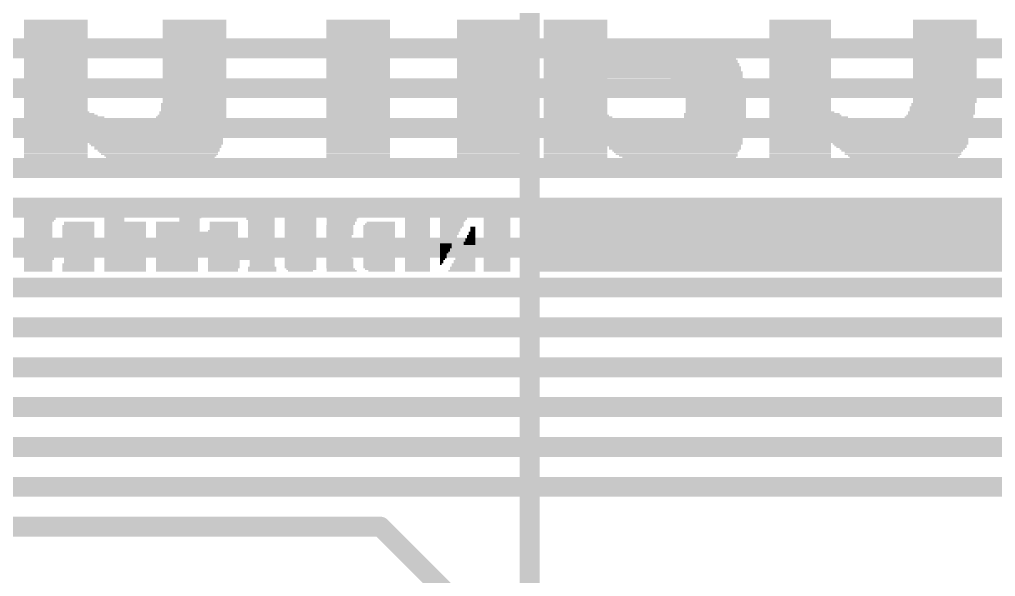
# Model space of a CAD drawing. Extents: x -8.6 to 30.2, y -8.2 to 38.7.
# Drawn here: x 5.42 to 15.21, y 11.79 to 17.38 of the extents above; entities that cross this region are included whole.
import ezdxf

# ---------------------------------------------------------------- set-up
doc = ezdxf.new("R2010")
doc.units = 0
for name, color, linetype in [('1', 12, 'CONTINUOUS'), ('16', 5, 'CONTINUOUS'), ('22', 6, 'CONTINUOUS')]:
    doc.layers.add(name, color=color, linetype=linetype)

# ---------------------------------------------------------------- blocks, each defined once
blk = doc.blocks.new('RECT')
blk.add_solid([(-0.5, -0.5), (0.5, -0.5), (-0.5, 0.5), (0.5, 0.5)])

msp = doc.modelspace()

# ---------------------------------------------------------------- linework, layer by layer
at = {"layer": '1', "const_width": 0.2}
for points in [[(20.6, 17.093), (5.2, 17.093)], [(21, 16.693), (4.8, 16.693)], [(21.4, 16.293), (4.4, 16.293)], [(21.8, 15.893), (4, 15.893)], [(22.2, 15.493), (3.6, 15.493)], [(22.6, 15.093), (3.2, 15.093)], [(23, 14.693), (2.8, 14.693)], [(23.4, 14.293), (2.4, 14.293)], [(23.8, 13.893), (2, 13.893)], [(24.2, 13.493), (1.6, 13.493)], [(24.6, 13.093), (1.2, 13.093)], [(25, 12.693), (0.8, 12.693)], [(0.4, 12.293), (7.3, 12.293)], [(7.4, 12.293), (9.043, 12.293)], [(9.043, 12.293), (11.232, 10.104)]]:
    msp.add_lwpolyline(points, dxfattribs=at)
at = {"layer": '1', "const_width": 0.1}
for points in [[(7.3, 12.243, 1), (7.3, 12.343)], [(7.4, 12.343, 1), (7.4, 12.243)], [(9.0784, 12.3284, 1), (9.0076, 12.2576)], [(9.043, 12.243, 1), (9.043, 12.343)]]:
    msp.add_lwpolyline(points, format="xyb", dxfattribs=at)
at = {"layer": '16', "const_width": 0.2}
msp.add_lwpolyline([(10.541, 9.652), (10.541, 17.907)], dxfattribs=at)

# ---------------------------------------------------------------- block references
at = {"layer": '1', "xscale": 0.2, "yscale": 0.2}
msp.add_blockref('RECT', (7.4, 12.293), dxfattribs=at)
at = {"layer": '22', "rotation": 180}
for p, xscale, yscale in [((5.7858, 17.3736), 0.6371, 0.0168), ((5.7858, 17.3569), 0.6371, 0.0167), ((5.7858, 17.3401), 0.6371, 0.0168), ((5.7858, 17.3233), 0.6371, 0.0168), ((7.1773, 17.3736), 0.637, 0.0168), ((7.1773, 17.3569), 0.637, 0.0167), ((7.1773, 17.3401), 0.637, 0.0168), ((7.1773, 17.3233), 0.637, 0.0168), ((8.8201, 17.3736), 0.6371, 0.0168), ((8.8201, 17.3569), 0.6371, 0.0167), ((8.8201, 17.3401), 0.6371, 0.0168), ((8.8201, 17.3233), 0.6371, 0.0168), ((10.1278, 17.3736), 0.6371, 0.0168), ((10.1278, 17.3569), 0.6371, 0.0167), ((10.1278, 17.3401), 0.6371, 0.0168), ((10.1278, 17.3233), 0.6371, 0.0168), ((10.9995, 17.3736), 0.637, 0.0168), ((10.9995, 17.3569), 0.637, 0.0167), ((10.9995, 17.3401), 0.637, 0.0168), ((10.9995, 17.3233), 0.637, 0.0168), ((13.2543, 17.3736), 0.6203, 0.0168), ((13.2543, 17.3569), 0.6203, 0.0167), ((13.2543, 17.3401), 0.6203, 0.0168), ((13.2543, 17.3233), 0.6203, 0.0168), ((14.7043, 17.3736), 0.637, 0.0168), ((14.7043, 17.3569), 0.637, 0.0167), ((14.7043, 17.3401), 0.637, 0.0168), ((14.7043, 17.3233), 0.637, 0.0168), ((5.7858, 17.3066), 0.6371, 0.0167), ((5.7858, 17.2898), 0.6371, 0.0168), ((5.7858, 17.273), 0.6371, 0.0168), ((5.7858, 17.2563), 0.6371, 0.0167), ((5.7858, 17.2395), 0.6371, 0.0168), ((7.1773, 17.3066), 0.637, 0.0167), ((7.1773, 17.2898), 0.637, 0.0168), ((7.1773, 17.273), 0.637, 0.0168), ((7.1773, 17.2563), 0.637, 0.0167), ((7.1773, 17.2395), 0.637, 0.0168), ((8.8201, 17.3066), 0.6371, 0.0167), ((8.8201, 17.2898), 0.6371, 0.0168), ((8.8201, 17.273), 0.6371, 0.0168), ((8.8201, 17.2563), 0.6371, 0.0167), ((8.8201, 17.2395), 0.6371, 0.0168), ((10.1278, 17.3066), 0.6371, 0.0167), ((10.1278, 17.2898), 0.6371, 0.0168), ((10.1278, 17.273), 0.6371, 0.0168), ((10.1278, 17.2563), 0.6371, 0.0167), ((10.1278, 17.2395), 0.6371, 0.0168), ((10.9995, 17.3066), 0.637, 0.0167), ((10.9995, 17.2898), 0.637, 0.0168), ((10.9995, 17.273), 0.637, 0.0168), ((10.9995, 17.2563), 0.637, 0.0167), ((10.9995, 17.2395), 0.637, 0.0168), ((13.2543, 17.3066), 0.6203, 0.0167), ((13.2543, 17.2898), 0.6203, 0.0168), ((13.2543, 17.273), 0.6203, 0.0168), ((13.2543, 17.2563), 0.6203, 0.0167), ((13.2543, 17.2395), 0.6203, 0.0168), ((14.7043, 17.3066), 0.637, 0.0167), ((14.7043, 17.2898), 0.637, 0.0168), ((14.7043, 17.273), 0.637, 0.0168), ((14.7043, 17.2563), 0.637, 0.0167), ((14.7043, 17.2395), 0.637, 0.0168), ((5.7858, 17.2227), 0.6371, 0.0168), ((5.7858, 17.206), 0.6371, 0.0167), ((5.7858, 17.1892), 0.6371, 0.0168), ((5.7858, 17.1725), 0.6371, 0.0167), ((5.7858, 17.1557), 0.6371, 0.0168), ((5.7858, 17.1389), 0.6371, 0.0168), ((7.1773, 17.2227), 0.637, 0.0168), ((7.1773, 17.206), 0.637, 0.0167), ((7.1773, 17.1892), 0.637, 0.0168), ((7.1773, 17.1725), 0.637, 0.0167), ((7.1773, 17.1557), 0.637, 0.0168), ((7.1773, 17.1389), 0.637, 0.0168), ((8.8201, 17.2227), 0.6371, 0.0168), ((8.8201, 17.206), 0.6371, 0.0167), ((8.8201, 17.1892), 0.6371, 0.0168), ((8.8201, 17.1725), 0.6371, 0.0167), ((8.8201, 17.1557), 0.6371, 0.0168), ((8.8201, 17.1389), 0.6371, 0.0168), ((10.1278, 17.2227), 0.6371, 0.0168), ((10.1278, 17.206), 0.6371, 0.0167), ((10.1278, 17.1892), 0.6371, 0.0168), ((10.1278, 17.1725), 0.6371, 0.0167), ((10.1278, 17.1557), 0.6371, 0.0168), ((10.1278, 17.1389), 0.6371, 0.0168), ((10.9995, 17.2227), 0.637, 0.0168), ((10.9995, 17.206), 0.637, 0.0167), ((10.9995, 17.1892), 0.637, 0.0168), ((10.9995, 17.1725), 0.637, 0.0167), ((10.9995, 17.1557), 0.637, 0.0168), ((10.9995, 17.1389), 0.637, 0.0168), ((11.8963, 17.1389), 1.0226, 0.0168), ((11.9215, 17.1557), 0.8046, 0.0168), ((11.9383, 17.1725), 0.6371, 0.0167), ((13.2543, 17.2227), 0.6203, 0.0168), ((13.2543, 17.206), 0.6203, 0.0167), ((13.2543, 17.1892), 0.6203, 0.0168), ((13.2543, 17.1725), 0.6203, 0.0167), ((13.2543, 17.1557), 0.6203, 0.0168), ((13.2543, 17.1389), 0.6203, 0.0168), ((14.7043, 17.2227), 0.637, 0.0168), ((14.7043, 17.206), 0.637, 0.0167), ((14.7043, 17.1892), 0.637, 0.0168), ((14.7043, 17.1725), 0.637, 0.0167), ((14.7043, 17.1557), 0.637, 0.0168), ((14.7043, 17.1389), 0.637, 0.0168), ((5.7858, 17.1222), 0.6371, 0.0167), ((5.7858, 17.1054), 0.6371, 0.0168), ((5.7858, 17.0886), 0.6371, 0.0168), ((5.7858, 17.0719), 0.6371, 0.0167), ((5.7858, 17.0551), 0.6371, 0.0168), ((5.7858, 17.0383), 0.6371, 0.0168), ((7.1773, 17.1222), 0.637, 0.0167), ((7.1773, 17.1054), 0.637, 0.0168), ((7.1773, 17.0886), 0.637, 0.0168), ((7.1773, 17.0719), 0.637, 0.0167), ((7.1773, 17.0551), 0.637, 0.0168), ((7.1773, 17.0383), 0.637, 0.0168), ((8.8201, 17.1222), 0.6371, 0.0167), ((8.8201, 17.1054), 0.6371, 0.0168), ((8.8201, 17.0886), 0.6371, 0.0168), ((8.8201, 17.0719), 0.6371, 0.0167), ((8.8201, 17.0551), 0.6371, 0.0168), ((8.8201, 17.0383), 0.6371, 0.0168), ((10.1278, 17.1222), 0.6371, 0.0167), ((10.1278, 17.1054), 0.6371, 0.0168), ((10.1278, 17.0886), 0.6371, 0.0168), ((10.1278, 17.0719), 0.6371, 0.0167), ((10.1278, 17.0551), 0.6371, 0.0168), ((10.1278, 17.0383), 0.6371, 0.0168), ((11.5694, 17.1222), 1.7769, 0.0167), ((11.5778, 17.1054), 1.7937, 0.0168), ((11.6197, 17.0551), 1.8775, 0.0168), ((11.6281, 17.0383), 1.8943, 0.0168), ((11.5946, 17.0886), 1.8272, 0.0168), ((11.603, 17.0719), 1.844, 0.0167), ((13.2543, 17.1222), 0.6203, 0.0167), ((13.2543, 17.1054), 0.6203, 0.0168), ((13.2543, 17.0886), 0.6203, 0.0168), ((13.2543, 17.0719), 0.6203, 0.0167), ((13.2543, 17.0551), 0.6203, 0.0168), ((13.2543, 17.0383), 0.6203, 0.0168), ((14.7043, 17.1222), 0.637, 0.0167), ((14.7043, 17.1054), 0.637, 0.0168), ((14.7043, 17.0886), 0.637, 0.0168), ((14.7043, 17.0719), 0.637, 0.0167), ((14.7043, 17.0551), 0.637, 0.0168), ((14.7043, 17.0383), 0.637, 0.0168), ((5.7858, 17.0216), 0.6371, 0.0167), ((5.7858, 17.0048), 0.6371, 0.0168), ((5.7858, 16.988), 0.6371, 0.0168), ((5.7858, 16.9713), 0.6371, 0.0167), ((5.7858, 16.9545), 0.6371, 0.0168), ((5.7858, 16.9378), 0.6371, 0.0167), ((7.1773, 17.0216), 0.637, 0.0167), ((7.1773, 17.0048), 0.637, 0.0168), ((7.1773, 16.988), 0.637, 0.0168), ((7.1773, 16.9713), 0.637, 0.0167), ((7.1773, 16.9545), 0.637, 0.0168), ((7.1773, 16.9378), 0.637, 0.0167), ((8.8201, 17.0216), 0.6371, 0.0167), ((8.8201, 17.0048), 0.6371, 0.0168), ((8.8201, 16.988), 0.6371, 0.0168), ((8.8201, 16.9713), 0.6371, 0.0167), ((8.8201, 16.9545), 0.6371, 0.0168), ((8.8201, 16.9378), 0.6371, 0.0167), ((10.1278, 17.0216), 0.6371, 0.0167), ((10.1278, 17.0048), 0.6371, 0.0168), ((10.1278, 16.988), 0.6371, 0.0168), ((10.1278, 16.9713), 0.6371, 0.0167), ((10.1278, 16.9545), 0.6371, 0.0168), ((10.1278, 16.9378), 0.6371, 0.0167), ((11.6281, 17.0216), 1.8943, 0.0167), ((11.6616, 16.9378), 1.9613, 0.0167), ((11.6365, 17.0048), 1.911, 0.0168), ((11.6449, 16.988), 1.9278, 0.0168), ((11.6533, 16.9713), 1.9446, 0.0167), ((11.6533, 16.9545), 1.9446, 0.0168), ((13.2543, 17.0216), 0.6203, 0.0167), ((13.2543, 17.0048), 0.6203, 0.0168), ((13.2543, 16.988), 0.6203, 0.0168), ((13.2543, 16.9713), 0.6203, 0.0167), ((13.2543, 16.9545), 0.6203, 0.0168), ((13.2543, 16.9378), 0.6203, 0.0167), ((14.7043, 17.0216), 0.637, 0.0167), ((14.7043, 17.0048), 0.637, 0.0168), ((14.7043, 16.988), 0.637, 0.0168), ((14.7043, 16.9713), 0.637, 0.0167), ((14.7043, 16.9545), 0.637, 0.0168), ((14.7043, 16.9378), 0.637, 0.0167), ((5.7858, 16.921), 0.6371, 0.0168), ((5.7858, 16.9042), 0.6371, 0.0168), ((5.7858, 16.8875), 0.6371, 0.0167), ((5.7858, 16.8707), 0.6371, 0.0168), ((5.7858, 16.8539), 0.6371, 0.0168), ((5.7858, 16.8372), 0.6371, 0.0167), ((7.1773, 16.921), 0.637, 0.0168), ((7.1773, 16.9042), 0.637, 0.0168), ((7.1773, 16.8875), 0.637, 0.0167), ((7.1773, 16.8707), 0.637, 0.0168), ((7.1773, 16.8539), 0.637, 0.0168), ((7.1773, 16.8372), 0.637, 0.0167), ((8.8201, 16.921), 0.6371, 0.0168), ((8.8201, 16.9042), 0.6371, 0.0168), ((8.8201, 16.8875), 0.6371, 0.0167), ((8.8201, 16.8707), 0.6371, 0.0168), ((8.8201, 16.8539), 0.6371, 0.0168), ((8.8201, 16.8372), 0.6371, 0.0167), ((10.1278, 16.921), 0.6371, 0.0168), ((10.1278, 16.9042), 0.6371, 0.0168), ((10.1278, 16.8875), 0.6371, 0.0167), ((10.1278, 16.8707), 0.6371, 0.0168), ((10.1278, 16.8539), 0.6371, 0.0168), ((10.1278, 16.8372), 0.6371, 0.0167), ((11.6616, 16.921), 1.9613, 0.0168), ((11.67, 16.9042), 1.9781, 0.0168), ((11.67, 16.8875), 1.9781, 0.0167), ((11.67, 16.8707), 1.9781, 0.0168), ((11.6784, 16.8539), 1.9949, 0.0168), ((11.6784, 16.8372), 1.9949, 0.0167), ((13.2543, 16.921), 0.6203, 0.0168), ((13.2543, 16.9042), 0.6203, 0.0168), ((13.2543, 16.8875), 0.6203, 0.0167), ((13.2543, 16.8707), 0.6203, 0.0168), ((13.2543, 16.8539), 0.6203, 0.0168), ((13.2543, 16.8372), 0.6203, 0.0167), ((14.7043, 16.921), 0.637, 0.0168), ((14.7043, 16.9042), 0.637, 0.0168), ((14.7043, 16.8875), 0.637, 0.0167), ((14.7043, 16.8707), 0.637, 0.0168), ((14.7043, 16.8539), 0.637, 0.0168), ((14.7043, 16.8372), 0.637, 0.0167), ((5.7858, 16.8204), 0.6371, 0.0168), ((5.7858, 16.8036), 0.6371, 0.0168), ((5.7858, 16.7869), 0.6371, 0.0167), ((5.7858, 16.7701), 0.6371, 0.0168), ((5.7858, 16.7534), 0.6371, 0.0167), ((5.7858, 16.7366), 0.6371, 0.0168), ((7.1773, 16.8204), 0.637, 0.0168), ((7.1773, 16.8036), 0.637, 0.0168), ((7.1773, 16.7869), 0.637, 0.0167), ((7.1773, 16.7701), 0.637, 0.0168), ((7.1773, 16.7534), 0.637, 0.0167), ((7.1773, 16.7366), 0.637, 0.0168), ((8.8201, 16.8204), 0.6371, 0.0168), ((8.8201, 16.8036), 0.6371, 0.0168), ((8.8201, 16.7869), 0.6371, 0.0167), ((8.8201, 16.7701), 0.6371, 0.0168), ((8.8201, 16.7534), 0.6371, 0.0167), ((8.8201, 16.7366), 0.6371, 0.0168), ((10.1278, 16.8204), 0.6371, 0.0168), ((10.1278, 16.8036), 0.6371, 0.0168), ((10.1278, 16.7869), 0.6371, 0.0167), ((10.1278, 16.7701), 0.6371, 0.0168), ((10.1278, 16.7534), 0.6371, 0.0167), ((10.1278, 16.7366), 0.6371, 0.0168), ((11.6784, 16.8204), 1.9949, 0.0168), ((11.6784, 16.8036), 1.9949, 0.0168), ((10.9995, 16.7869), 0.637, 0.0167), ((10.9995, 16.7701), 0.637, 0.0168), ((10.9995, 16.7534), 0.637, 0.0167), ((10.9995, 16.7366), 0.637, 0.0168), ((12.3238, 16.7869), 0.7376, 0.0167), ((12.349, 16.7701), 0.6873, 0.0168), ((12.3657, 16.7534), 0.6538, 0.0167), ((12.3741, 16.7366), 0.637, 0.0168), ((13.2543, 16.8204), 0.6203, 0.0168), ((13.2543, 16.8036), 0.6203, 0.0168), ((13.2543, 16.7869), 0.6203, 0.0167), ((13.2543, 16.7701), 0.6203, 0.0168), ((13.2543, 16.7534), 0.6203, 0.0167), ((13.2543, 16.7366), 0.6203, 0.0168), ((14.7043, 16.8204), 0.637, 0.0168), ((14.7043, 16.8036), 0.637, 0.0168), ((14.7043, 16.7869), 0.637, 0.0167), ((14.7043, 16.7701), 0.637, 0.0168), ((14.7043, 16.7534), 0.637, 0.0167), ((14.7043, 16.7366), 0.637, 0.0168), ((5.7858, 16.7198), 0.6371, 0.0168), ((5.7858, 16.7031), 0.6371, 0.0167), ((5.7858, 16.6863), 0.6371, 0.0168), ((5.7858, 16.6695), 0.6371, 0.0168), ((5.7858, 16.6528), 0.6371, 0.0167), ((7.1773, 16.7198), 0.637, 0.0168), ((7.1773, 16.7031), 0.637, 0.0167), ((7.1773, 16.6863), 0.637, 0.0168), ((7.1773, 16.6695), 0.637, 0.0168), ((7.1773, 16.6528), 0.637, 0.0167), ((8.8201, 16.7198), 0.6371, 0.0168), ((8.8201, 16.7031), 0.6371, 0.0167), ((8.8201, 16.6863), 0.6371, 0.0168), ((8.8201, 16.6695), 0.6371, 0.0168), ((8.8201, 16.6528), 0.6371, 0.0167), ((10.1278, 16.7198), 0.6371, 0.0168), ((10.1278, 16.7031), 0.6371, 0.0167), ((10.1278, 16.6863), 0.6371, 0.0168), ((10.1278, 16.6695), 0.6371, 0.0168), ((10.1278, 16.6528), 0.6371, 0.0167), ((10.9995, 16.7198), 0.637, 0.0168), ((10.9995, 16.7031), 0.637, 0.0167), ((10.9995, 16.6863), 0.637, 0.0168), ((10.9995, 16.6695), 0.637, 0.0168), ((10.9995, 16.6528), 0.637, 0.0167), ((12.3909, 16.7198), 0.637, 0.0168), ((12.3909, 16.7031), 0.637, 0.0167), ((12.3993, 16.6863), 0.6203, 0.0168), ((12.3993, 16.6695), 0.6203, 0.0168), ((12.3993, 16.6528), 0.6203, 0.0167), ((13.2543, 16.7198), 0.6203, 0.0168), ((13.2543, 16.7031), 0.6203, 0.0167), ((13.2543, 16.6863), 0.6203, 0.0168), ((13.2543, 16.6695), 0.6203, 0.0168), ((13.2543, 16.6528), 0.6203, 0.0167), ((14.7043, 16.7198), 0.637, 0.0168), ((14.7043, 16.7031), 0.637, 0.0167), ((14.7043, 16.6863), 0.637, 0.0168), ((14.7043, 16.6695), 0.637, 0.0168), ((14.7043, 16.6528), 0.637, 0.0167), ((5.7858, 16.636), 0.6371, 0.0168), ((5.7858, 16.6192), 0.6371, 0.0168), ((5.7858, 16.6025), 0.6371, 0.0167), ((5.7858, 16.5857), 0.6371, 0.0168), ((5.7858, 16.5689), 0.6371, 0.0168), ((5.7858, 16.5522), 0.6371, 0.0167), ((7.1773, 16.636), 0.637, 0.0168), ((7.1773, 16.6192), 0.637, 0.0168), ((7.1773, 16.6025), 0.637, 0.0167), ((7.1773, 16.5857), 0.637, 0.0168), ((7.1773, 16.5689), 0.637, 0.0168), ((7.1773, 16.5522), 0.637, 0.0167), ((8.8201, 16.636), 0.6371, 0.0168), ((8.8201, 16.6192), 0.6371, 0.0168), ((8.8201, 16.6025), 0.6371, 0.0167), ((8.8201, 16.5857), 0.6371, 0.0168), ((8.8201, 16.5689), 0.6371, 0.0168), ((8.8201, 16.5522), 0.6371, 0.0167), ((10.1278, 16.636), 0.6371, 0.0168), ((10.1278, 16.6192), 0.6371, 0.0168), ((10.1278, 16.6025), 0.6371, 0.0167), ((10.1278, 16.5857), 0.6371, 0.0168), ((10.1278, 16.5689), 0.6371, 0.0168), ((10.1278, 16.5522), 0.6371, 0.0167), ((10.9995, 16.636), 0.637, 0.0168), ((10.9995, 16.6192), 0.637, 0.0168), ((10.9995, 16.6025), 0.637, 0.0167), ((10.9995, 16.5857), 0.637, 0.0168), ((10.9995, 16.5689), 0.637, 0.0168), ((10.9995, 16.5522), 0.637, 0.0167), ((12.4077, 16.636), 0.6035, 0.0168), ((12.4077, 16.6192), 0.6035, 0.0168), ((12.4077, 16.6025), 0.6035, 0.0167), ((12.4077, 16.5857), 0.6035, 0.0168), ((12.4077, 16.5689), 0.6035, 0.0168), ((12.4077, 16.5522), 0.6035, 0.0167), ((13.2543, 16.636), 0.6203, 0.0168), ((13.2543, 16.6192), 0.6203, 0.0168), ((13.2543, 16.6025), 0.6203, 0.0167), ((13.2543, 16.5857), 0.6203, 0.0168), ((13.2543, 16.5689), 0.6203, 0.0168), ((13.2543, 16.5522), 0.6203, 0.0167), ((14.7043, 16.636), 0.637, 0.0168), ((14.7043, 16.6192), 0.637, 0.0168), ((14.7043, 16.6025), 0.637, 0.0167), ((14.7043, 16.5857), 0.637, 0.0168), ((14.7043, 16.5689), 0.637, 0.0168), ((14.7043, 16.5522), 0.637, 0.0167), ((5.7858, 16.5354), 0.6371, 0.0168), ((5.7858, 16.5187), 0.6371, 0.0167), ((5.7858, 16.5019), 0.6371, 0.0168), ((5.7858, 16.4851), 0.6371, 0.0168), ((5.7858, 16.4684), 0.6371, 0.0167), ((5.7942, 16.4516), 0.6538, 0.0168), ((7.1605, 16.4516), 0.6706, 0.0168), ((7.1689, 16.5354), 0.6538, 0.0168), ((7.1689, 16.5187), 0.6538, 0.0167), ((7.1689, 16.5019), 0.6538, 0.0168), ((7.1689, 16.4851), 0.6538, 0.0168), ((7.1689, 16.4684), 0.6538, 0.0167), ((8.8201, 16.5354), 0.6371, 0.0168), ((8.8201, 16.5187), 0.6371, 0.0167), ((8.8201, 16.5019), 0.6371, 0.0168), ((8.8201, 16.4851), 0.6371, 0.0168), ((8.8201, 16.4684), 0.6371, 0.0167), ((8.8201, 16.4516), 0.6371, 0.0168), ((10.1278, 16.5354), 0.6371, 0.0168), ((10.1278, 16.5187), 0.6371, 0.0167), ((10.1278, 16.5019), 0.6371, 0.0168), ((10.1278, 16.4851), 0.6371, 0.0168), ((10.1278, 16.4684), 0.6371, 0.0167), ((10.1278, 16.4516), 0.6371, 0.0168), ((10.9995, 16.5354), 0.637, 0.0168), ((10.9995, 16.5187), 0.637, 0.0167), ((10.9995, 16.5019), 0.637, 0.0168), ((10.9995, 16.4851), 0.637, 0.0168), ((10.9995, 16.4684), 0.637, 0.0167), ((10.9995, 16.4516), 0.637, 0.0168), ((12.4077, 16.5354), 0.6035, 0.0168), ((12.4077, 16.5187), 0.6035, 0.0167), ((12.4077, 16.5019), 0.6035, 0.0168), ((12.4077, 16.4851), 0.6035, 0.0168), ((12.4077, 16.4684), 0.6035, 0.0167), ((12.4077, 16.4516), 0.6035, 0.0168), ((13.271, 16.4516), 0.6538, 0.0168), ((13.2543, 16.5354), 0.6203, 0.0168), ((13.2543, 16.5187), 0.6203, 0.0167), ((13.2543, 16.5019), 0.6203, 0.0168), ((13.2543, 16.4851), 0.6203, 0.0168), ((13.2543, 16.4684), 0.6203, 0.0167), ((14.6708, 16.4516), 0.6706, 0.0168), ((14.6792, 16.5019), 0.6538, 0.0168), ((14.6792, 16.4851), 0.6538, 0.0168), ((14.6792, 16.4684), 0.6538, 0.0167), ((14.6875, 16.5354), 0.6371, 0.0168), ((14.6875, 16.5187), 0.6371, 0.0167), ((5.8361, 16.4181), 0.7377, 0.0167), ((5.8194, 16.4348), 0.7041, 0.0168), ((5.8697, 16.4013), 0.8047, 0.0168), ((5.9032, 16.3845), 0.8718, 0.0168), ((6.4816, 16.3678), 2.0285, 0.0167), ((6.4816, 16.351), 2.0285, 0.0168), ((7.1186, 16.3845), 0.7544, 0.0168), ((7.1438, 16.4013), 0.7041, 0.0168), ((7.1522, 16.4181), 0.6873, 0.0167), ((7.1605, 16.4348), 0.6706, 0.0168), ((8.8201, 16.4348), 0.6371, 0.0168), ((8.8201, 16.4181), 0.6371, 0.0167), ((8.8201, 16.4013), 0.6371, 0.0168), ((8.8201, 16.3845), 0.6371, 0.0168), ((8.8201, 16.3678), 0.6371, 0.0167), ((8.8201, 16.351), 0.6371, 0.0168), ((10.1278, 16.4348), 0.6371, 0.0168), ((10.1278, 16.4181), 0.6371, 0.0167), ((10.1278, 16.4013), 0.6371, 0.0168), ((10.1278, 16.3845), 0.6371, 0.0168), ((10.1278, 16.3678), 0.6371, 0.0167), ((10.1278, 16.351), 0.6371, 0.0168), ((10.9995, 16.4348), 0.637, 0.0168), ((11.0079, 16.4181), 0.6537, 0.0167), ((11.0247, 16.4013), 0.6873, 0.0168), ((11.0498, 16.3845), 0.7376, 0.0168), ((11.0582, 16.3678), 0.7543, 0.0167), ((11.0833, 16.351), 0.8046, 0.0168), ((12.3825, 16.351), 0.6538, 0.0168), ((12.3909, 16.3845), 0.637, 0.0168), ((12.3909, 16.3678), 0.637, 0.0167), ((12.3993, 16.4348), 0.6203, 0.0168), ((12.3993, 16.4181), 0.6203, 0.0167), ((12.3993, 16.4013), 0.6203, 0.0168), ((13.3045, 16.4181), 0.7208, 0.0167), ((13.9667, 16.3678), 2.0452, 0.0167), ((13.9667, 16.351), 2.0452, 0.0168), ((13.2962, 16.4348), 0.7041, 0.0168), ((13.3381, 16.4013), 0.7879, 0.0168), ((13.38, 16.3845), 0.8717, 0.0168), ((14.6121, 16.3845), 0.7544, 0.0168), ((14.6456, 16.4013), 0.6873, 0.0168), ((14.654, 16.4181), 0.6706, 0.0167), ((14.6708, 16.4348), 0.6706, 0.0168), ((6.4732, 16.3343), 2.0117, 0.0167), ((6.4732, 16.3175), 2.0117, 0.0168), ((6.4732, 16.3007), 2.0117, 0.0168), ((6.4732, 16.284), 2.0117, 0.0167), ((6.4732, 16.2672), 2.0117, 0.0168), ((6.4732, 16.2504), 2.0117, 0.0168), ((8.8201, 16.3343), 0.6371, 0.0167), ((8.8201, 16.3175), 0.6371, 0.0168), ((8.8201, 16.3007), 0.6371, 0.0168), ((8.8201, 16.284), 0.6371, 0.0167), ((8.8201, 16.2672), 0.6371, 0.0168), ((8.8201, 16.2504), 0.6371, 0.0168), ((10.1278, 16.3343), 0.6371, 0.0167), ((10.1278, 16.3175), 0.6371, 0.0168), ((10.1278, 16.3007), 0.6371, 0.0168), ((10.1278, 16.284), 0.6371, 0.0167), ((10.1278, 16.2672), 0.6371, 0.0168), ((10.1278, 16.2504), 0.6371, 0.0168), ((11.1252, 16.3343), 0.8884, 0.0167), ((11.1504, 16.3175), 0.9387, 0.0168), ((11.6952, 16.3007), 2.0284, 0.0168), ((11.6952, 16.284), 2.0284, 0.0167), ((11.6952, 16.2672), 2.0284, 0.0168), ((11.6868, 16.2504), 2.0116, 0.0168), ((12.3574, 16.3175), 0.7041, 0.0168), ((12.3658, 16.3343), 0.6873, 0.0167), ((13.9667, 16.3343), 2.0452, 0.0167), ((13.9667, 16.3175), 2.0452, 0.0168), ((13.9667, 16.3007), 2.0452, 0.0168), ((13.9583, 16.284), 2.0284, 0.0167), ((13.9583, 16.2672), 2.0284, 0.0168), ((13.9583, 16.2504), 2.0284, 0.0168), ((6.4648, 16.1834), 1.995, 0.0167), ((6.4648, 16.1666), 1.995, 0.0168), ((6.4648, 16.1498), 1.995, 0.0168), ((6.4732, 16.2337), 2.0117, 0.0167), ((6.4732, 16.2169), 2.0117, 0.0168), ((6.4732, 16.2001), 2.0117, 0.0168), ((8.8201, 16.2337), 0.6371, 0.0167), ((8.8201, 16.2169), 0.6371, 0.0168), ((8.8201, 16.2001), 0.6371, 0.0168), ((8.8201, 16.1834), 0.6371, 0.0167), ((8.8201, 16.1666), 0.6371, 0.0168), ((8.8201, 16.1498), 0.6371, 0.0168), ((10.1278, 16.2337), 0.6371, 0.0167), ((10.1278, 16.2169), 0.6371, 0.0168), ((10.1278, 16.2001), 0.6371, 0.0168), ((10.1278, 16.1834), 0.6371, 0.0167), ((10.1278, 16.1666), 0.6371, 0.0168), ((10.1278, 16.1498), 0.6371, 0.0168), ((11.6784, 16.1834), 1.9949, 0.0167), ((11.6784, 16.1666), 1.9949, 0.0168), ((11.6784, 16.1498), 1.9949, 0.0168), ((11.6868, 16.2337), 2.0116, 0.0167), ((11.6868, 16.2169), 2.0116, 0.0168), ((11.6868, 16.2001), 2.0116, 0.0168), ((13.9583, 16.2337), 2.0284, 0.0167), ((13.9583, 16.2169), 2.0284, 0.0168), ((13.95, 16.2001), 2.0117, 0.0168), ((13.9416, 16.1834), 1.9949, 0.0167), ((13.9416, 16.1666), 1.9949, 0.0168), ((13.9416, 16.1498), 1.9949, 0.0168), ((5.7858, 16.1331), 0.6371, 0.0167), ((5.7858, 16.1163), 0.6371, 0.0168), ((5.7858, 16.0996), 0.6371, 0.0167), ((5.7858, 16.0828), 0.6371, 0.0168), ((5.7858, 16.066), 0.6371, 0.0168), ((5.7858, 16.0493), 0.6371, 0.0167), ((6.7917, 16.1331), 1.3412, 0.0167), ((6.7917, 16.1163), 1.3076, 0.0168), ((6.8001, 16.0828), 1.2573, 0.0168), ((6.8085, 16.0996), 1.2741, 0.0167), ((6.8169, 16.066), 1.2237, 0.0168), ((6.8169, 16.0493), 1.1903, 0.0167), ((8.8201, 16.1331), 0.6371, 0.0167), ((8.8201, 16.1163), 0.6371, 0.0168), ((8.8201, 16.0996), 0.6371, 0.0167), ((8.8201, 16.0828), 0.6371, 0.0168), ((8.8201, 16.066), 0.6371, 0.0168), ((8.8201, 16.0493), 0.6371, 0.0167), ((10.1278, 16.1331), 0.6371, 0.0167), ((10.1278, 16.1163), 0.6371, 0.0168), ((10.1278, 16.0996), 0.6371, 0.0167), ((10.1278, 16.0828), 0.6371, 0.0168), ((10.1278, 16.066), 0.6371, 0.0168), ((10.1278, 16.0493), 0.6371, 0.0167), ((11.6784, 16.1331), 1.9949, 0.0167), ((11.67, 16.1163), 1.9781, 0.0168), ((10.9995, 16.0996), 0.637, 0.0167), ((10.9995, 16.0828), 0.637, 0.0168), ((10.9995, 16.066), 0.637, 0.0168), ((10.9995, 16.0493), 0.637, 0.0167), ((11.9969, 16.0996), 1.3244, 0.0167), ((11.9969, 16.0828), 1.3244, 0.0168), ((12.0053, 16.066), 1.274, 0.0168), ((12.0053, 16.0493), 1.2406, 0.0167), ((13.2543, 16.1331), 0.6203, 0.0167), ((13.2543, 16.1163), 0.6203, 0.0168), ((13.2543, 16.0996), 0.6203, 0.0167), ((13.2543, 16.0828), 0.6203, 0.0168), ((13.2543, 16.066), 0.6203, 0.0168), ((13.2543, 16.0493), 0.6203, 0.0167), ((14.2601, 16.1331), 1.3579, 0.0167), ((14.2601, 16.1163), 1.3243, 0.0168), ((14.2685, 16.0996), 1.3075, 0.0167), ((14.2769, 16.0828), 1.2573, 0.0168), ((14.2768, 16.066), 1.2238, 0.0168), ((14.2853, 16.0493), 1.1735, 0.0167), ((5.7858, 16.0325), 0.6371, 0.0168), ((5.7858, 16.0157), 0.6371, 0.0168), ((5.7858, 15.999), 0.6371, 0.0167), ((5.7858, 15.9822), 0.6371, 0.0168), ((5.7858, 15.9654), 0.6371, 0.0168), ((6.8253, 16.0325), 1.1735, 0.0168), ((6.8336, 16.0157), 1.1232, 0.0168), ((6.8336, 15.999), 1.0896, 0.0167), ((6.8336, 15.9822), 1.0562, 0.0168), ((6.8336, 15.9654), 1.0226, 0.0168), ((8.8201, 16.0325), 0.6371, 0.0168), ((8.8201, 16.0157), 0.6371, 0.0168), ((8.8201, 15.999), 0.6371, 0.0167), ((8.8201, 15.9822), 0.6371, 0.0168), ((8.8201, 15.9654), 0.6371, 0.0168), ((10.1278, 16.0325), 0.6371, 0.0168), ((10.1278, 16.0157), 0.6371, 0.0168), ((10.1278, 15.999), 0.6371, 0.0167), ((10.1278, 15.9822), 0.6371, 0.0168), ((10.1278, 15.9654), 0.6371, 0.0168), ((10.9995, 16.0325), 0.637, 0.0168), ((10.9995, 16.0157), 0.637, 0.0168), ((10.9995, 15.999), 0.637, 0.0167), ((10.9995, 15.9822), 0.637, 0.0168), ((10.9995, 15.9654), 0.637, 0.0168), ((12.0137, 16.0325), 1.2238, 0.0168), ((12.0305, 16.0157), 1.1903, 0.0168), ((12.0389, 15.999), 1.1399, 0.0167), ((12.0305, 15.9822), 1.1231, 0.0168), ((12.0389, 15.9654), 1.0729, 0.0168), ((13.2543, 16.0325), 0.6203, 0.0168), ((13.2543, 16.0157), 0.6203, 0.0168), ((13.2543, 15.999), 0.6203, 0.0167), ((13.2543, 15.9822), 0.6203, 0.0168), ((13.2543, 15.9654), 0.6203, 0.0168), ((14.2853, 16.0325), 1.1735, 0.0168), ((14.2936, 16.0157), 1.1232, 0.0168), ((14.2936, 15.999), 1.0896, 0.0167), ((14.2936, 15.9822), 1.0562, 0.0168), ((14.302, 15.9654), 1.0058, 0.0168), ((5.7858, 15.9487), 0.6371, 0.0167), ((5.7858, 15.9319), 0.6371, 0.0168), ((5.7858, 15.9152), 0.6371, 0.0167), ((5.7858, 15.8984), 0.6371, 0.0168), ((5.7858, 15.8816), 0.6371, 0.0168), ((5.7858, 15.8649), 0.6371, 0.0167), ((6.842, 15.9487), 0.9724, 0.0167), ((6.842, 15.9319), 0.9388, 0.0168), ((6.842, 15.9152), 0.8718, 0.0167), ((6.842, 15.8984), 0.7712, 0.0168), ((6.8336, 15.8816), 0.7208, 0.0168), ((6.8337, 15.8649), 0.5197, 0.0167), ((8.8201, 15.9487), 0.6371, 0.0167), ((8.8201, 15.9319), 0.6371, 0.0168), ((8.8201, 15.9152), 0.6371, 0.0167), ((8.8201, 15.8984), 0.6371, 0.0168), ((8.8201, 15.8816), 0.6371, 0.0168), ((8.8201, 15.8649), 0.6371, 0.0167), ((10.1278, 15.9487), 0.6371, 0.0167), ((10.1278, 15.9319), 0.6371, 0.0168), ((10.1278, 15.9152), 0.6371, 0.0167), ((10.1278, 15.8984), 0.6371, 0.0168), ((10.1278, 15.8816), 0.6371, 0.0168), ((10.1278, 15.8649), 0.6371, 0.0167), ((10.9995, 15.9487), 0.637, 0.0167), ((10.9995, 15.9319), 0.637, 0.0168), ((10.9995, 15.9152), 0.637, 0.0167), ((10.9995, 15.8984), 0.637, 0.0168), ((10.9995, 15.8816), 0.637, 0.0168), ((10.9995, 15.8649), 0.637, 0.0167), ((12.0472, 15.9487), 1.0226, 0.0167), ((12.0473, 15.9319), 0.9891, 0.0168), ((12.0472, 15.9152), 0.922, 0.0167), ((12.0472, 15.8984), 0.8214, 0.0168), ((12.0556, 15.8816), 0.7712, 0.0168), ((12.0472, 15.8649), 0.5868, 0.0167), ((13.2543, 15.9487), 0.6203, 0.0167), ((13.2543, 15.9319), 0.6203, 0.0168), ((13.2543, 15.9152), 0.6203, 0.0167), ((13.2543, 15.8984), 0.6203, 0.0168), ((13.2543, 15.8816), 0.6203, 0.0168), ((13.2543, 15.8649), 0.6203, 0.0167), ((14.302, 15.9487), 0.9388, 0.0167), ((14.3104, 15.9319), 0.9221, 0.0168), ((14.302, 15.9152), 0.8382, 0.0167), ((14.2936, 15.8984), 0.7544, 0.0168), ((14.2936, 15.8816), 0.6874, 0.0168), ((14.2769, 15.8649), 0.4861, 0.0167), ((10.287, 15.5463), 13.998, 0.0168), ((10.287, 15.5296), 13.998, 0.0167), ((10.287, 15.5128), 13.998, 0.0168), ((10.287, 15.4961), 13.998, 0.0167), ((10.287, 15.4793), 13.998, 0.0168), ((10.287, 15.4625), 13.998, 0.0168), ((5.6433, 15.429), 0.3521, 0.0168), ((5.6349, 15.4122), 0.3353, 0.0168), ((5.6601, 15.4458), 0.3856, 0.0167), ((5.6266, 15.3955), 0.3186, 0.0167), ((5.6266, 15.3787), 0.3186, 0.0168), ((6.3726, 15.4458), 0.2012, 0.0167), ((6.3726, 15.429), 0.2012, 0.0168), ((6.3726, 15.4122), 0.2012, 0.0168), ((6.3726, 15.3955), 0.2012, 0.0167), ((6.3726, 15.3787), 0.2012, 0.0168), ((7.1689, 15.4458), 0.285, 0.0167), ((7.1522, 15.429), 0.2515, 0.0168), ((7.1438, 15.4122), 0.2347, 0.0168), ((7.1354, 15.3955), 0.2179, 0.0167), ((7.127, 15.3787), 0.2012, 0.0168), ((7.7975, 15.4458), 0.3688, 0.0167), ((7.8143, 15.429), 0.3352, 0.0168), ((7.8311, 15.4122), 0.3017, 0.0168), ((7.8395, 15.3955), 0.2849, 0.0167), ((7.8395, 15.3787), 0.2849, 0.0168), ((8.2417, 15.4458), 0.3185, 0.0167), ((8.2417, 15.429), 0.3185, 0.0168), ((8.2417, 15.4122), 0.3185, 0.0168), ((8.2417, 15.3955), 0.3185, 0.0167), ((8.2417, 15.3787), 0.3185, 0.0168), ((8.7195, 15.4458), 0.4359, 0.0167), ((8.6776, 15.4122), 0.3521, 0.0168), ((8.6608, 15.3955), 0.3185, 0.0167), ((8.6944, 15.429), 0.3856, 0.0168), ((8.6525, 15.3787), 0.3018, 0.0168), ((9.4153, 15.4458), 0.2515, 0.0167), ((9.4153, 15.429), 0.2515, 0.0168), ((9.4153, 15.4122), 0.2515, 0.0168), ((9.4153, 15.3955), 0.2515, 0.0167), ((9.4153, 15.3787), 0.2515, 0.0168), ((9.7841, 15.429), 0.285, 0.0168), ((9.7841, 15.4122), 0.285, 0.0168), ((9.7757, 15.3955), 0.2682, 0.0167), ((9.7757, 15.3787), 0.2682, 0.0168), ((9.7925, 15.4458), 0.3017, 0.0167), ((10.2116, 15.4458), 0.2683, 0.0167), ((10.2116, 15.429), 0.2683, 0.0168), ((10.2116, 15.4122), 0.2683, 0.0168), ((10.2116, 15.3955), 0.2683, 0.0167), ((10.2116, 15.3787), 0.2683, 0.0168), ((13.8662, 15.4458), 6.8397, 0.0167), ((13.8662, 15.429), 6.8397, 0.0168), ((13.8662, 15.4122), 6.8397, 0.0168), ((13.8662, 15.3955), 6.8397, 0.0167), ((13.8662, 15.3787), 6.8397, 0.0168), ((5.6182, 15.3619), 0.3018, 0.0168), ((5.6098, 15.3452), 0.285, 0.0167), ((5.6098, 15.3284), 0.285, 0.0168), ((5.6098, 15.3116), 0.285, 0.0168), ((5.6098, 15.2949), 0.285, 0.0167), ((5.6098, 15.2781), 0.285, 0.0168), ((6.0122, 15.3116), 0.3185, 0.0168), ((6.0122, 15.2949), 0.3185, 0.0167), ((6.0122, 15.2781), 0.3185, 0.0168), ((6.0206, 15.3452), 0.3017, 0.0167), ((6.0206, 15.3284), 0.3017, 0.0168), ((6.3726, 15.3619), 0.2012, 0.0168), ((6.4816, 15.3452), 0.4191, 0.0167), ((6.4816, 15.3284), 0.4191, 0.0168), ((6.4816, 15.3116), 0.4191, 0.0168), ((6.4816, 15.2949), 0.4191, 0.0167), ((6.4816, 15.2781), 0.4191, 0.0168), ((7.0097, 15.3452), 0.4359, 0.0167), ((7.0097, 15.3284), 0.4359, 0.0168), ((7.0097, 15.3116), 0.4359, 0.0168), ((7.0097, 15.2949), 0.4359, 0.0167), ((7.0097, 15.2781), 0.4359, 0.0168), ((7.127, 15.3619), 0.2012, 0.0168), ((7.4707, 15.3452), 0.2849, 0.0167), ((7.4707, 15.3284), 0.2849, 0.0168), ((7.4707, 15.3116), 0.2849, 0.0168), ((7.4707, 15.2949), 0.2849, 0.0167), ((7.4707, 15.2781), 0.2849, 0.0168), ((7.8478, 15.3619), 0.2682, 0.0168), ((7.8478, 15.3452), 0.2682, 0.0167), ((7.8478, 15.3284), 0.2682, 0.0168), ((7.8478, 15.3116), 0.2682, 0.0168), ((7.8478, 15.2949), 0.2682, 0.0167), ((7.8478, 15.2781), 0.2682, 0.0168), ((8.2417, 15.3619), 0.3185, 0.0168), ((8.2417, 15.3452), 0.3185, 0.0167), ((8.2417, 15.3284), 0.3185, 0.0168), ((8.2417, 15.3116), 0.3185, 0.0168), ((8.2417, 15.2949), 0.3185, 0.0167), ((8.2417, 15.2781), 0.3185, 0.0168), ((8.6357, 15.3116), 0.2683, 0.0168), ((8.6357, 15.2949), 0.2683, 0.0167), ((8.6357, 15.2781), 0.2683, 0.0168), ((8.6525, 15.3619), 0.3018, 0.0168), ((8.6441, 15.3452), 0.285, 0.0167), ((8.6441, 15.3284), 0.285, 0.0168), ((9.0297, 15.3116), 0.3186, 0.0168), ((9.0297, 15.2949), 0.3186, 0.0167), ((9.0297, 15.2781), 0.3186, 0.0168), ((9.0381, 15.3284), 0.3018, 0.0168), ((9.0465, 15.3452), 0.285, 0.0167), ((9.4153, 15.3619), 0.2515, 0.0168), ((9.4153, 15.3452), 0.2515, 0.0167), ((9.4153, 15.3284), 0.2515, 0.0168), ((9.4153, 15.3116), 0.2515, 0.0168), ((9.4153, 15.2949), 0.2515, 0.0167), ((9.4153, 15.2781), 0.2515, 0.0168), ((9.7673, 15.3619), 0.2514, 0.0168), ((9.7422, 15.2781), 0.2012, 0.0168), ((9.759, 15.3452), 0.2347, 0.0167), ((9.759, 15.3284), 0.2347, 0.0168), ((9.759, 15.3116), 0.2347, 0.0168), ((9.7506, 15.2949), 0.2179, 0.0167), ((9.9685, 15.2949), 0.0503, 0.0167), ((9.9685, 15.2781), 0.0503, 0.0168), ((10.2116, 15.3619), 0.2683, 0.0168), ((10.2116, 15.3452), 0.2683, 0.0167), ((10.2116, 15.3284), 0.2683, 0.0168), ((10.2116, 15.3116), 0.2683, 0.0168), ((10.2116, 15.2949), 0.2683, 0.0167), ((10.2116, 15.2781), 0.2683, 0.0168), ((13.8662, 15.3619), 6.8397, 0.0168), ((13.8662, 15.3452), 6.8397, 0.0167), ((13.8662, 15.3284), 6.8397, 0.0168), ((13.8662, 15.3116), 6.8397, 0.0168), ((13.8662, 15.2949), 6.8397, 0.0167), ((13.8662, 15.2781), 6.8397, 0.0168), ((5.6098, 15.2614), 0.285, 0.0167), ((5.6098, 15.2446), 0.285, 0.0168), ((5.6098, 15.2278), 0.285, 0.0168), ((5.6098, 15.2111), 0.285, 0.0167), ((5.6098, 15.1943), 0.285, 0.0168), ((5.6098, 15.1775), 0.285, 0.0168), ((6.0122, 15.2614), 0.3185, 0.0167), ((6.0122, 15.2446), 0.3185, 0.0168), ((6.0122, 15.2278), 0.3185, 0.0168), ((6.0122, 15.2111), 0.3185, 0.0167), ((6.0122, 15.1943), 0.3185, 0.0168), ((6.0122, 15.1775), 0.3185, 0.0168), ((6.4816, 15.2614), 0.4191, 0.0167), ((6.4816, 15.2446), 0.4191, 0.0168), ((6.4816, 15.2278), 0.4191, 0.0168), ((6.4816, 15.2111), 0.4191, 0.0167), ((6.4816, 15.1943), 0.4191, 0.0168), ((6.4816, 15.1775), 0.4191, 0.0168), ((7.0097, 15.2614), 0.4359, 0.0167), ((7.2024, 15.2446), 0.8214, 0.0168), ((7.2024, 15.2278), 0.8214, 0.0168), ((7.2024, 15.2111), 0.8214, 0.0167), ((7.2024, 15.1943), 0.8214, 0.0168), ((7.2024, 15.1775), 0.8214, 0.0168), ((7.4623, 15.2614), 0.3017, 0.0167), ((7.8478, 15.2614), 0.2682, 0.0167), ((7.8478, 15.2446), 0.2682, 0.0168), ((7.8478, 15.2278), 0.2682, 0.0168), ((7.8478, 15.2111), 0.2682, 0.0167), ((7.8478, 15.1943), 0.2682, 0.0168), ((7.8478, 15.1775), 0.2682, 0.0168), ((8.2417, 15.2614), 0.3185, 0.0167), ((8.2417, 15.2446), 0.3185, 0.0168), ((8.2417, 15.2278), 0.3185, 0.0168), ((8.2417, 15.2111), 0.3185, 0.0167), ((8.2417, 15.1943), 0.3185, 0.0168), ((8.2417, 15.1775), 0.3185, 0.0168), ((8.6357, 15.2614), 0.2683, 0.0167), ((8.6357, 15.2446), 0.2683, 0.0168), ((8.6357, 15.2278), 0.2683, 0.0168), ((8.6273, 15.2111), 0.2515, 0.0167), ((8.6273, 15.1943), 0.2515, 0.0168), ((8.6273, 15.1775), 0.2515, 0.0168), ((9.0213, 15.1775), 0.3353, 0.0168), ((9.0297, 15.2614), 0.3186, 0.0167), ((9.0297, 15.2446), 0.3186, 0.0168), ((9.0297, 15.2278), 0.3186, 0.0168), ((9.0297, 15.2111), 0.3186, 0.0167), ((9.0297, 15.1943), 0.3186, 0.0168), ((9.4153, 15.2614), 0.2515, 0.0167), ((9.4153, 15.2446), 0.2515, 0.0168), ((9.4153, 15.2278), 0.2515, 0.0168), ((9.4153, 15.2111), 0.2515, 0.0167), ((9.4153, 15.1943), 0.2515, 0.0168), ((9.4153, 15.1775), 0.2515, 0.0168), ((9.7422, 15.2614), 0.2012, 0.0167), ((9.7338, 15.2446), 0.1844, 0.0168), ((9.7338, 15.2278), 0.1844, 0.0168), ((9.7254, 15.2111), 0.1676, 0.0167), ((9.7254, 15.1943), 0.1676, 0.0168), ((9.7171, 15.1775), 0.1509, 0.0168), ((9.9433, 15.1775), 0.1006, 0.0168), ((9.9517, 15.2111), 0.0838, 0.0167), ((9.9517, 15.1943), 0.0838, 0.0168), ((9.9601, 15.2446), 0.067, 0.0168), ((9.9601, 15.2278), 0.067, 0.0168), ((9.9685, 15.2614), 0.0503, 0.0167), ((10.2116, 15.2614), 0.2683, 0.0167), ((10.2116, 15.2446), 0.2683, 0.0168), ((10.2116, 15.2278), 0.2683, 0.0168), ((10.2116, 15.2111), 0.2683, 0.0167), ((10.2116, 15.1943), 0.2683, 0.0168), ((10.2116, 15.1775), 0.2683, 0.0168), ((13.8662, 15.2614), 6.8397, 0.0167), ((13.8662, 15.2446), 6.8397, 0.0168), ((13.8662, 15.2278), 6.8397, 0.0168), ((13.8662, 15.2111), 6.8397, 0.0167), ((13.8662, 15.1943), 6.8397, 0.0168), ((13.8662, 15.1775), 6.8397, 0.0168), ((5.6349, 15.1105), 0.3353, 0.0167), ((5.6517, 15.0937), 0.3689, 0.0168), ((5.6182, 15.1608), 0.3018, 0.0167), ((5.6182, 15.144), 0.3018, 0.0168), ((5.6266, 15.1272), 0.3186, 0.0168), ((5.6685, 15.077), 0.4024, 0.0167), ((6.0206, 15.1608), 0.3017, 0.0167), ((6.0206, 15.144), 0.3017, 0.0168), ((6.0373, 15.1272), 0.2682, 0.0168), ((6.4816, 15.1608), 0.4191, 0.0167), ((6.4816, 15.144), 0.4191, 0.0168), ((6.4816, 15.1272), 0.4191, 0.0168), ((6.4816, 15.1105), 0.4191, 0.0167), ((6.4816, 15.0937), 0.4191, 0.0168), ((6.4816, 15.077), 0.4191, 0.0167), ((7.1605, 15.1608), 0.7376, 0.0167), ((7.1102, 15.144), 0.637, 0.0168), ((7.0348, 15.1272), 0.4862, 0.0168), ((7.018, 15.1105), 0.4526, 0.0167), ((7.0097, 15.0937), 0.4359, 0.0168), ((7.0097, 15.077), 0.4359, 0.0167), ((7.8059, 15.077), 0.352, 0.0167), ((7.8311, 15.1105), 0.3017, 0.0167), ((7.8311, 15.0937), 0.3017, 0.0168), ((7.8395, 15.1272), 0.2849, 0.0168), ((7.8478, 15.1608), 0.2682, 0.0167), ((7.8478, 15.144), 0.2682, 0.0168), ((8.2417, 15.1608), 0.3185, 0.0167), ((8.2417, 15.144), 0.3185, 0.0168), ((8.2417, 15.1272), 0.3185, 0.0168), ((8.2417, 15.1105), 0.3185, 0.0167), ((8.2417, 15.0937), 0.3185, 0.0168), ((8.2417, 15.077), 0.3185, 0.0167), ((8.6273, 15.1608), 0.2515, 0.0167), ((8.6273, 15.144), 0.2515, 0.0168), ((8.6273, 15.1272), 0.2515, 0.0168), ((8.6273, 15.1105), 0.2515, 0.0167), ((8.6273, 15.0937), 0.2515, 0.0168), ((8.6273, 15.077), 0.2515, 0.0167), ((9.0213, 15.1608), 0.3353, 0.0167), ((9.0213, 15.144), 0.3353, 0.0168), ((9.0213, 15.1272), 0.3353, 0.0168), ((9.0213, 15.1105), 0.3353, 0.0167), ((9.0213, 15.0937), 0.3353, 0.0168), ((9.0213, 15.077), 0.3353, 0.0167), ((9.4153, 15.1608), 0.2515, 0.0167), ((9.4153, 15.144), 0.2515, 0.0168), ((9.4153, 15.1272), 0.2515, 0.0168), ((9.4153, 15.1105), 0.2515, 0.0167), ((9.4153, 15.0937), 0.2515, 0.0168), ((9.4153, 15.077), 0.2515, 0.0167), ((9.6919, 15.077), 0.1006, 0.0167), ((9.7171, 15.1608), 0.1509, 0.0167), ((9.7087, 15.144), 0.1341, 0.0168), ((9.7003, 15.1272), 0.1173, 0.0168), ((9.7003, 15.1105), 0.1173, 0.0167), ((9.7003, 15.0937), 0.1173, 0.0168), ((9.9182, 15.077), 0.1508, 0.0167), ((9.9266, 15.1105), 0.1341, 0.0167), ((9.9266, 15.0937), 0.1341, 0.0168), ((9.935, 15.144), 0.1173, 0.0168), ((9.935, 15.1272), 0.1173, 0.0168), ((9.9433, 15.1608), 0.1006, 0.0167), ((10.2116, 15.1608), 0.2683, 0.0167), ((10.2116, 15.144), 0.2683, 0.0168), ((10.2116, 15.1272), 0.2683, 0.0168), ((10.2116, 15.1105), 0.2683, 0.0167), ((10.2116, 15.0937), 0.2683, 0.0168), ((10.2116, 15.077), 0.2683, 0.0167), ((13.8662, 15.1608), 6.8397, 0.0167), ((13.8662, 15.144), 6.8397, 0.0168), ((13.8662, 15.1272), 6.8397, 0.0168), ((13.8662, 15.1105), 6.8397, 0.0167), ((13.8662, 15.0937), 6.8397, 0.0168), ((13.8662, 15.077), 6.8397, 0.0167), ((5.6349, 15.0602), 0.3353, 0.0168), ((5.6266, 15.0434), 0.3186, 0.0168), ((5.6266, 15.0267), 0.3186, 0.0167), ((5.6182, 15.0099), 0.3018, 0.0168), ((5.6182, 14.9931), 0.3018, 0.0168), ((5.6182, 14.9764), 0.3018, 0.0167), ((6.0206, 15.0099), 0.3017, 0.0168), ((6.0206, 14.9931), 0.3017, 0.0168), ((6.0206, 14.9764), 0.3017, 0.0167), ((6.0289, 15.0267), 0.285, 0.0167), ((6.4816, 15.0602), 0.4191, 0.0168), ((6.4816, 15.0434), 0.4191, 0.0168), ((6.4816, 15.0267), 0.4191, 0.0167), ((6.4816, 15.0099), 0.4191, 0.0168), ((6.4816, 14.9931), 0.4191, 0.0168), ((6.4816, 14.9764), 0.4191, 0.0167), ((7.0013, 15.0602), 0.4191, 0.0168), ((7.0013, 15.0434), 0.4191, 0.0168), ((7.0013, 15.0267), 0.4191, 0.0167), ((7.0013, 15.0099), 0.4191, 0.0168), ((7.0013, 14.9931), 0.4191, 0.0168), ((7.0013, 14.9764), 0.4191, 0.0167), ((7.6467, 15.0267), 0.6705, 0.0167), ((7.6467, 15.0099), 0.6705, 0.0168), ((7.6467, 14.9931), 0.6705, 0.0168), ((7.6467, 14.9764), 0.6705, 0.0167), ((7.6634, 15.0434), 0.637, 0.0168), ((7.7137, 15.0602), 0.5364, 0.0168), ((8.2417, 15.0602), 0.3185, 0.0168), ((8.2417, 15.0434), 0.3185, 0.0168), ((8.2417, 15.0267), 0.3185, 0.0167), ((8.2417, 15.0099), 0.3185, 0.0168), ((8.2417, 14.9931), 0.3185, 0.0168), ((8.2417, 14.9764), 0.3185, 0.0167), ((8.6273, 15.0602), 0.2515, 0.0168), ((8.6273, 15.0434), 0.2515, 0.0168), ((8.6273, 15.0267), 0.2515, 0.0167), ((8.6273, 15.0099), 0.2515, 0.0168), ((8.6273, 14.9931), 0.2515, 0.0168), ((8.6357, 14.9764), 0.2683, 0.0167), ((9.0213, 15.0602), 0.3353, 0.0168), ((9.0213, 15.0434), 0.3353, 0.0168), ((9.0213, 15.0267), 0.3353, 0.0167), ((9.0213, 15.0099), 0.3353, 0.0168), ((9.0297, 14.9931), 0.3186, 0.0168), ((9.0297, 14.9764), 0.3186, 0.0167), ((9.4153, 15.0602), 0.2515, 0.0168), ((9.4153, 15.0434), 0.2515, 0.0168), ((9.4153, 15.0267), 0.2515, 0.0167), ((9.4153, 15.0099), 0.2515, 0.0168), ((9.4153, 14.9931), 0.2515, 0.0168), ((9.4153, 14.9764), 0.2515, 0.0167), ((9.6919, 15.0602), 0.1006, 0.0168), ((9.6835, 15.0434), 0.0838, 0.0168), ((9.6751, 15.0267), 0.067, 0.0167), ((9.6751, 15.0099), 0.067, 0.0168), ((9.6751, 14.9931), 0.067, 0.0168), ((9.6668, 14.9764), 0.0503, 0.0167), ((9.8931, 14.9931), 0.2011, 0.0168), ((9.8931, 14.9764), 0.2011, 0.0167), ((9.9014, 15.0267), 0.1844, 0.0167), ((9.9014, 15.0099), 0.1844, 0.0168), ((9.9098, 15.0434), 0.1676, 0.0168), ((9.9182, 15.0602), 0.1508, 0.0168), ((10.2116, 15.0602), 0.2683, 0.0168), ((10.2116, 15.0434), 0.2683, 0.0168), ((10.2116, 15.0267), 0.2683, 0.0167), ((10.2116, 15.0099), 0.2683, 0.0168), ((10.2116, 14.9931), 0.2683, 0.0168), ((10.2116, 14.9764), 0.2683, 0.0167), ((13.8662, 15.0602), 6.8397, 0.0168), ((13.8662, 15.0434), 6.8397, 0.0168), ((13.8662, 15.0267), 6.8397, 0.0167), ((13.8662, 15.0099), 6.8397, 0.0168), ((13.8662, 14.9931), 6.8397, 0.0168), ((13.8662, 14.9764), 6.8397, 0.0167), ((5.6098, 14.9596), 0.285, 0.0168), ((5.6098, 14.9428), 0.285, 0.0168), ((5.6098, 14.9261), 0.285, 0.0167), ((5.6098, 14.9093), 0.285, 0.0168), ((5.6098, 14.8925), 0.285, 0.0168), ((5.6098, 14.8758), 0.285, 0.0167), ((6.0122, 14.9261), 0.3185, 0.0167), ((6.0122, 14.9093), 0.3185, 0.0168), ((6.0122, 14.8925), 0.3185, 0.0168), ((6.0122, 14.8758), 0.3185, 0.0167), ((6.0206, 14.9596), 0.3017, 0.0168), ((6.0206, 14.9428), 0.3017, 0.0168), ((6.4816, 14.9596), 0.4191, 0.0168), ((6.4816, 14.9428), 0.4191, 0.0168), ((6.4816, 14.9261), 0.4191, 0.0167), ((6.4816, 14.9093), 0.4191, 0.0168), ((6.4816, 14.8925), 0.4191, 0.0168), ((6.4816, 14.8758), 0.4191, 0.0167), ((7.0013, 14.9596), 0.4191, 0.0168), ((7.0013, 14.9428), 0.4191, 0.0168), ((7.0013, 14.9261), 0.4191, 0.0167), ((7.0013, 14.9093), 0.4191, 0.0168), ((7.0013, 14.8925), 0.4191, 0.0168), ((7.0013, 14.8758), 0.4191, 0.0167), ((7.4707, 14.9596), 0.3185, 0.0168), ((7.4707, 14.9428), 0.3185, 0.0168), ((7.4707, 14.9261), 0.3185, 0.0167), ((7.4707, 14.9093), 0.3185, 0.0168), ((7.4707, 14.8925), 0.3185, 0.0168), ((7.4623, 14.8758), 0.3017, 0.0167), ((7.8562, 14.8925), 0.285, 0.0168), ((7.8562, 14.8758), 0.285, 0.0167), ((7.8562, 14.9596), 0.2514, 0.0168), ((7.8562, 14.9428), 0.2514, 0.0168), ((7.8562, 14.9261), 0.2514, 0.0167), ((7.8562, 14.9093), 0.2514, 0.0168), ((8.2417, 14.9596), 0.3185, 0.0168), ((8.2417, 14.9428), 0.3185, 0.0168), ((8.2417, 14.9261), 0.3185, 0.0167), ((8.2417, 14.9093), 0.3185, 0.0168), ((8.2417, 14.8925), 0.3185, 0.0168), ((8.2501, 14.8758), 0.3017, 0.0167), ((8.6357, 14.9596), 0.2683, 0.0168), ((8.6357, 14.9428), 0.2683, 0.0168), ((8.6357, 14.9261), 0.2683, 0.0167), ((8.6357, 14.9093), 0.2683, 0.0168), ((8.6357, 14.8925), 0.2683, 0.0168), ((8.6441, 14.8758), 0.285, 0.0167), ((9.0297, 14.9596), 0.3186, 0.0168), ((9.0297, 14.9428), 0.3186, 0.0168), ((9.0297, 14.9261), 0.3186, 0.0167), ((9.0297, 14.9093), 0.3186, 0.0168), ((9.0297, 14.8925), 0.3186, 0.0168), ((9.0381, 14.8758), 0.3018, 0.0167), ((9.4153, 14.9596), 0.2515, 0.0168), ((9.4153, 14.9428), 0.2515, 0.0168), ((9.4153, 14.9261), 0.2515, 0.0167), ((9.4153, 14.9093), 0.2515, 0.0168), ((9.4153, 14.8925), 0.2515, 0.0168), ((9.4153, 14.8758), 0.2515, 0.0167), ((9.6584, 14.9596), 0.0335, 0.0168), ((9.6584, 14.9428), 0.0335, 0.0168), ((9.65, 14.9261), 0.0167, 0.0167), ((9.8679, 14.8925), 0.2514, 0.0168), ((9.8679, 14.8758), 0.2514, 0.0167), ((9.8763, 14.9261), 0.2347, 0.0167), ((9.8763, 14.9093), 0.2347, 0.0168), ((9.8847, 14.9596), 0.2179, 0.0168), ((9.8847, 14.9428), 0.2179, 0.0168), ((10.2116, 14.9596), 0.2683, 0.0168), ((10.2116, 14.9428), 0.2683, 0.0168), ((10.2116, 14.9261), 0.2683, 0.0167), ((10.2116, 14.9093), 0.2683, 0.0168), ((10.2116, 14.8925), 0.2683, 0.0168), ((10.2116, 14.8758), 0.2683, 0.0167), ((13.8662, 14.9596), 6.8397, 0.0168), ((13.8662, 14.9428), 6.8397, 0.0168), ((13.8662, 14.9261), 6.8397, 0.0167), ((13.8662, 14.9093), 6.8397, 0.0168), ((13.8662, 14.8925), 6.8397, 0.0168), ((13.8662, 14.8758), 6.8397, 0.0167), ((5.6098, 14.859), 0.285, 0.0168), ((6.0122, 14.859), 0.3185, 0.0168), ((6.4816, 14.859), 0.4191, 0.0168), ((7.0013, 14.859), 0.4191, 0.0168), ((7.4623, 14.859), 0.3017, 0.0168), ((7.8562, 14.859), 0.285, 0.0168), ((8.2418, 14.859), 0.2514, 0.0168), ((8.6525, 14.859), 0.3018, 0.0168), ((9.0549, 14.859), 0.2683, 0.0168), ((9.4153, 14.859), 0.2515, 0.0168), ((9.8595, 14.859), 0.2682, 0.0168), ((10.2116, 14.859), 0.2683, 0.0168), ((13.8662, 14.859), 6.8397, 0.0168)]:
    msp.add_blockref('RECT', p, dxfattribs=dict(at, xscale=xscale, yscale=yscale))

doc.saveas('drawing.dxf')
